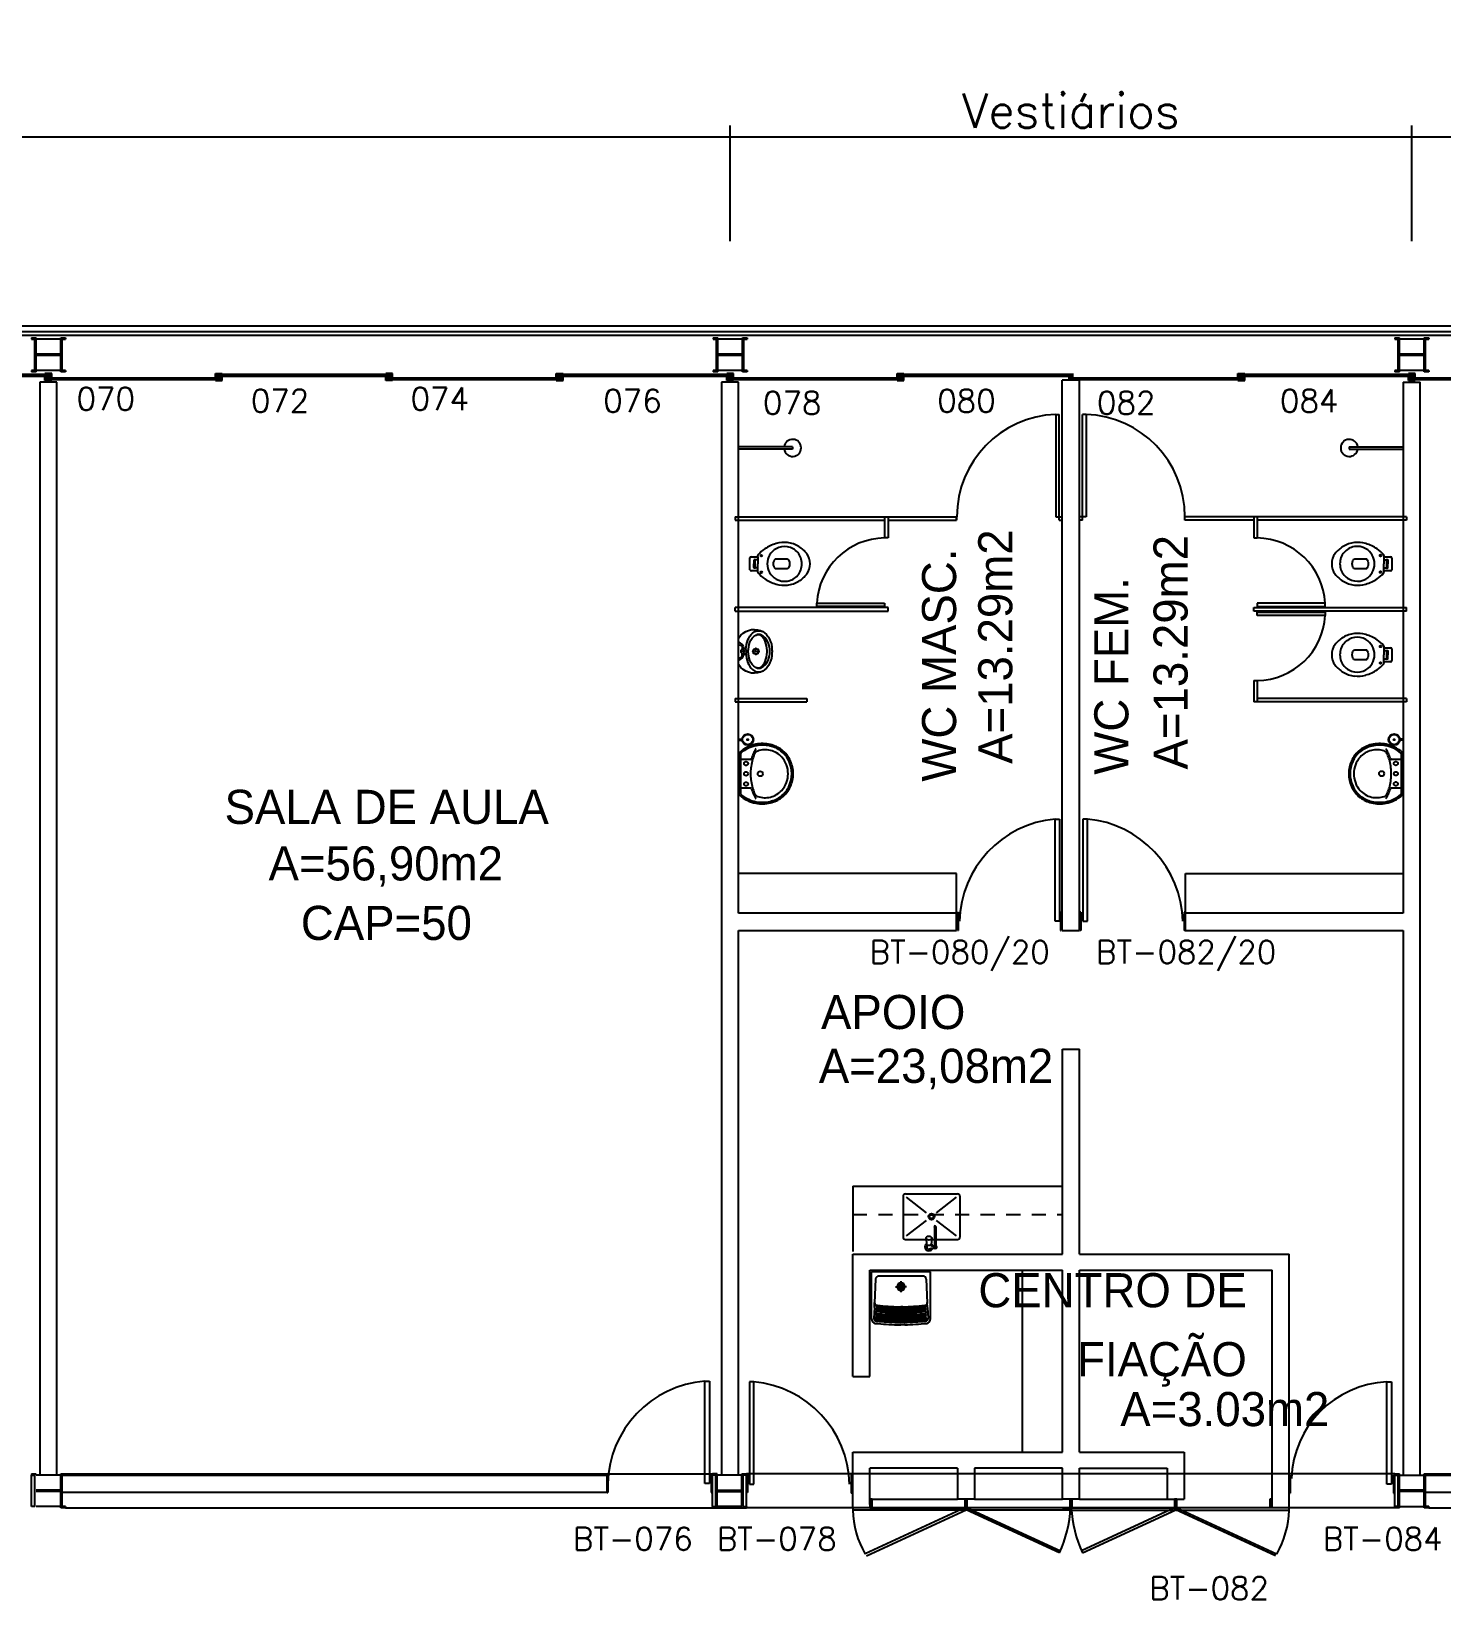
# Model space of a CAD drawing. Extents: x 940 to 1060, y 76 to 105.
# Drawn here: x 990.82 to 1003.23, y 91.59 to 105.38 of the extents above; entities that cross this region are included whole.
import ezdxf
from ezdxf.enums import TextEntityAlignment as Align

# ---------------------------------------------------------------- set-up
doc = ezdxf.new("R2010")
doc.units = 0
doc.header["$LTSCALE"] = 0.5
doc.header["$MEASUREMENT"] = 0
doc.header["$PDMODE"] = 34
doc.header["$PDSIZE"] = 0.1
for name, pattern in [('C5', [60, 50, -5, 0, -5]), ('DASHDOT', [1, 0.5, -0.25, 0, -0.25]), ('HIDDEN', [0.375, 0.25, -0.125])]:
    doc.linetypes.add(name, pattern=pattern)
doc.layers.get('0').update_dxf_attribs({"linetype": 'CONTINUOUS'})
doc.layers.get('DEFPOINTS').update_dxf_attribs({"linetype": 'CONTINUOUS'})
for name, color, linetype in [('1', 1, 'CONTINUOUS'), ('ALVENARIA', 2, 'CONTINUOUS'), ('BANCADA', 1, 'CONTINUOUS'), ('DIV', 2, 'CONTINUOUS'), ('ENDEREÇO', 2, 'CONTINUOUS'), ('ESQUADRIAS', 1, 'CONTINUOUS'), ('ESTRUTURAS', 2, 'CONTINUOUS'), ('NMOD', 2, 'CONTINUOUS'), ('PORTA', 2, 'CONTINUOUS'), ('PÇ', 1, 'CONTINUOUS'), ('TEXTO', 2, 'CONTINUOUS'), ('TEXTO-CENTRO-CUSTO', 2, 'CONTINUOUS'), ('ÁREA', 2, 'CONTINUOUS')]:
    doc.layers.add(name, color=color, linetype=linetype)
doc.styles.add('FONTE', font='FONTE.shx', dxfattribs={"height": 0.4})
doc.styles.add('ROMANS', font='simplex.shx', dxfattribs={"height": 0.3})
doc.styles.add('UNB-100', font='simplex.shx', dxfattribs={"height": 0.2})
doc.dimstyles.new('1', dxfattribs={"dimtxt": 0.3, "dimasz": 0.18, "dimexe": 0.5, "dimexo": 1, "dimgap": 0.08, "dimtad": 1, "dimdec": 4, "dimzin": 12, "dimdsep": 46, "dimtxsty": 'ROMANS', "dimblk1": 'NONE', "dimblk2": 'NONE', "dimsah": 1, "dimcen": 0, "dimclrd": 2, "dimclre": 2, "dimclrt": 2, "dimadec": 0, "dimazin": 0, "dimtfac": 1, "dimtdec": 4, "dimtofl": 0, "dimtmove": 2, "dimatfit": 3, "dimldrblk": 'NONE', "dimfxl": 0, "dimtolj": 1, "dimtzin": 4, "dimarcsym": 0})

# ---------------------------------------------------------------- blocks, each defined once
blk = doc.blocks.new('VSIMPLES')
for p, q in [((0, 0.001), (0, 0.053)), ((0, -0.05), (0, 0.001)), ((0.012, 0.064), (0.07, 0.064)), ((0.07, 0.071), (0.07, 0.076)), ((0.07, 0.064), (0.07, 0.071)), ((0.07, -0.061), (0.012, -0.061)), ((0.07, -0.068), (0.07, -0.061)), ((0.07, -0.073), (0.07, -0.068))]:
    blk.add_line(p, q)
for points in [[(0.152, 0.001, 0.268395), (0.23, -0.132, 0.179674), (0.33, -0.15, 0.170707), (0.421, -0.099, 0.179561), (0.457, 0.001, 0.179561), (0.421, 0.101, 0.170707), (0.33, 0.152, 0.179674), (0.23, 0.135, 0.268395)], [(0.343, 0.031, -0.183333), (0.343, -0.029, -0.302776), (0.32, -0.043), (0.224, -0.043, -0.370787), (0.224, 0.046), (0.32, 0.046, -0.302776)]]:
    blk.add_lwpolyline(points, format="xyb", close=True)
for points in [[(0.07, 0.045, -0.380199), (0.062, 0.037), (0.051, 0.037, -0.087349), (0.047, 0.038, 0.172037), (0.038, 0.038, 0.102747), (0.036, 0.037, 0.167994), (0.035, 0.033), (0.035, 0.001)], [(0.07, -0.042, 0.380199), (0.062, -0.035), (0.051, -0.035, 0.087349), (0.047, -0.036, -0.172037), (0.038, -0.036, -0.102747), (0.036, -0.034, -0.167994), (0.035, -0.03), (0.035, 0.001)]]:
    blk.add_lwpolyline(points, format="xyb")
for points in [[(0.046, -0.034), (0.046, 0.001), (0.046, 0.037)], [(0.07, 0.064), (0.07, 0.001)], [(0.07, -0.061), (0.07, 0.001)]]:
    blk.add_lwpolyline(points)
for centre in [(0.1, 0.074), (0.1, -0.072)]:
    blk.add_circle(centre, 0.0075)
for centre, radius, start, end in [((0.318, -0.144), 0.335, 105.2525, 124.1524), ((0.3, -0.053), 0.243, 82.9547, 106.7622), ((0.302, -0.058), 0.248, 58.927, 83.517), ((0.289, -0.074), 0.268, 38.1603, 58.3191), ((0.012, 0.052), 0.0118, 88.7011, 176.3198), ((0.08, 0.076), 0.0102, 134.7561, 181.6914), ((0.311, -0.131), 0.32, 124.4619, 138.0521), ((0.381, 0.002), 0.149, 359.8718, 36.9981), ((0.381, 0.001), 0.149, 323.0019, 0.1282), ((0.012, -0.049), 0.0118, 183.6802, 271.2989), ((0.08, -0.073), 0.0102, 178.3086, 225.2439), ((0.311, 0.134), 0.32, 221.9479, 235.5381), ((0.318, 0.147), 0.335, 235.8476, 254.7475), ((0.289, 0.077), 0.268, 301.6809, 321.8397), ((0.3, 0.056), 0.243, 253.2378, 277.0453), ((0.302, 0.061), 0.248, 276.483, 301.073)]:
    blk.add_arc(centre, radius, start, end)
blk = doc.blocks.new('LAV')
for p, q in [((-0.126, -0.02), (-0.126, -0.109)), ((0.125, -0.109), (0.125, -0.02))]:
    blk.add_line(p, q)
for points in [[(-0.001, -0.485, 0.108162), (0.111, -0.461, 0.130345), (0.209, -0.385, 0.098496), (0.256, -0.285, 0.106524), (0.259, -0.155, 0.056129), (0.236, -0.085, 0.077465), (0.184, -0.01, 0.260144), (0.174, -0.005), (-0.001, -0.005), (-0.176, -0.005, 0.260144), (-0.186, -0.01, 0.077465), (-0.237, -0.085, 0.056129), (-0.26, -0.155, 0.106524), (-0.257, -0.285, 0.098496), (-0.21, -0.385, 0.130345), (-0.112, -0.461, 0.108162)], [(-0.001, -0.44, 0.185962), (0.146, -0.385, 0.148743), (0.205, -0.285, 0.142138), (0.199, -0.173, 0.114165), (0.191, -0.158, 0.094603), (0.178, -0.148, 0.04407), (0.157, -0.139, 0.029789), (0.109, -0.124, 0.032251), (0.049, -0.113, 0.033186), (-0.001, -0.11, 0.033186), (-0.051, -0.113, 0.032251), (-0.111, -0.124, 0.029789), (-0.158, -0.139, 0.04407), (-0.179, -0.148, 0.094603), (-0.192, -0.158, 0.114165), (-0.201, -0.173, 0.142138), (-0.206, -0.285, 0.148743), (-0.147, -0.385, 0.185962)]]:
    blk.add_lwpolyline(points, format="xyb", close=True)
blk.add_lwpolyline([(-0.001, -0.472, 0.108329), (0.106, -0.449, 0.130418), (0.199, -0.377, 0.098355), (0.243, -0.282, 0.106392), (0.246, -0.158, 0.055971), (0.224, -0.091, 0.069473), (0.181, -0.025, 0.21084), (0.169, -0.02), (-0.001, -0.02), (-0.171, -0.02, 0.21084), (-0.182, -0.025, 0.069473), (-0.225, -0.091, 0.055971), (-0.247, -0.158, 0.106392), (-0.244, -0.282, 0.098355), (-0.2, -0.377, 0.130418), (-0.107, -0.449, 0.108329), (-0.001, -0.472)], format="xyb")
at = {"linetype": 'HIDDEN'}
for centre in [(-0.091, -0.07), (0.089, -0.07)]:
    blk.add_circle(centre, 0.0175, dxfattribs=at)
for centre, radius in [((-0.001, -0.07), 0.0175), ((-0.001, -0.195), 0.0225)]:
    blk.add_circle(centre, radius)
for centre, radius, start, end in [((0.163, -0.886), 0.825, 114.6387, 116.9534), ((0.155, -0.948), 0.879, 109.1503, 112.4827), ((-0.137, -0.108), 0.0107, 291.2918, 354.2334), ((0.136, -0.108), 0.0107, 185.7666, 248.7082), ((-0.157, -0.948), 0.879, 67.5173, 70.8497), ((-0.164, -0.886), 0.825, 63.0466, 65.3613), ((-0.2, -0.172), 0.0238, 115.5404, 144.0708), ((0.199, -0.172), 0.0238, 35.9292, 64.4596)]:
    blk.add_arc(centre, radius, start, end)
blk = doc.blocks.new('MIC-2P')
for points in [[(0.186, 0.064), (0.188, 0.064, -0.008051), (0.221, 0.063, -0.08407), (0.264, 0.055, -0.022672), (0.292, 0.042, -0.027927), (0.318, 0.028, -0.144523), (0.369, -0.037, -0.34805), (0.306, -0.227, -0.162816), (0.298, -0.23), (0.186, -0.23), (0.075, -0.23, -0.162816), (0.066, -0.227, -0.34805), (0.003, -0.037, -0.144523), (0.054, 0.028, -0.027927), (0.08, 0.042, -0.022672), (0.108, 0.055, -0.08407), (0.152, 0.063, -0.008051), (0.185, 0.064)], [(0.186, 0.017), (0.194, 0.017, -0.102017), (0.276, 0.001, -0.100634), (0.323, -0.03, -0.31043), (0.331, -0.071, -0.029837), (0.329, -0.077, -0.193887), (0.266, -0.13, -0.096635), (0.186, -0.145, -0.096635), (0.106, -0.13, -0.193887), (0.044, -0.077, -0.029837), (0.042, -0.071, -0.31043), (0.049, -0.03, -0.100634), (0.096, 0.001, -0.102017), (0.178, 0.017)]]:
    blk.add_lwpolyline(points, format="xyb", close=True)
for points in [[(0.332, -0.069), (0.333, -0.065, 0.189039), (0.331, -0.033, 0.189014), (0.266, 0.03, 0.116802), (0.186, 0.045, 0.116802), (0.107, 0.03, 0.189014), (0.041, -0.033, 0.189039), (0.039, -0.065), (0.041, -0.069)], [(0.17, -0.166, -0.100603), (0.086, -0.148, -0.114611), (0.025, -0.107, -0.309836), (0.011, -0.021, -0.309836)], [(0.202, -0.166, 0.100603), (0.286, -0.148, 0.114611), (0.347, -0.107, 0.309836), (0.361, -0.021, 0.309836)], [(0.106, -0.228), (0.129, -0.196, -0.1805), (0.141, -0.189), (0.154, -0.187, 0.35029), (0.16, -0.182, -0.252034), (0.167, -0.167)], [(0.133, -0.23, -0.473116), (0.13, -0.225), (0.135, -0.205, -0.362542), (0.143, -0.199), (0.158, -0.198, 0.564769), (0.163, -0.191)], [(0.267, -0.228), (0.243, -0.196, 0.1805), (0.232, -0.189), (0.218, -0.187, -0.35029), (0.212, -0.182, 0.252034), (0.206, -0.167)], [(0.239, -0.23, 0.473116), (0.242, -0.225), (0.238, -0.205, 0.362542), (0.229, -0.199), (0.215, -0.198, -0.564769), (0.209, -0.191)]]:
    blk.add_lwpolyline(points, format="xyb")
for centre, radius in [((0.163, -0.078), 0.0035), ((0.17, -0.061), 0.0035), ((0.169, -0.094), 0.0035), ((0.186, -0.102), 0.0035), ((0.187, -0.055), 0.0035), ((0.186, -0.078), 0.0035), ((0.202, -0.095), 0.0035), ((0.203, -0.062), 0.0035), ((0.21, -0.079), 0.0035), ((0.186, -0.184), 0.024), ((0.186, -0.184), 0.0075)]:
    blk.add_circle(centre, radius)
at = {"linetype": 'DASHDOT'}
blk.add_circle((0.186, -0.078), 0.024, dxfattribs=at)
blk = doc.blocks.new('INOXA1-P')
for p, q in [((0.12, 0.23), (0.12, 0.047)), ((0.22, 0.25), (0.14, 0.25)), ((0.15, 0.22), (0.287, 0.043)), ((0.5, 0.25), (0.22, 0.25)), ((0.353, 0.043), (0.49, 0.22)), ((0.52, 0.23), (0.52, -0.23)), ((0.043, 0.008), (0.043, -0.022)), ((0.062, 0.04), (0.071, 0.04)), ((0.131, 0.048), (0.076, 0.043)), ((0.131, -0.002), (0.076, 0.003)), ((0.22, -0.027), (0.054, -0.027)), ((0.22, -0.037), (0.054, -0.037)), ((0.063, -0.003), (0.063, -0.021)), ((0.12, -0.001), (0.12, -0.027)), ((0.12, -0.037), (0.12, -0.23)), ((0.15, -0.22), (0.287, -0.043)), ((0.231, -0.027), (0.22, -0.027)), ((0.231, -0.037), (0.22, -0.037)), ((0.353, -0.043), (0.49, -0.22)), ((0.22, -0.25), (0.14, -0.25)), ((0.5, -0.25), (0.22, -0.25))]:
    blk.add_line(p, q)
blk.add_lwpolyline([(0.076, 0.003), (0.072, 0.004), (0.069, 0.009), (0.067, 0.015), (0.066, 0.023), (0.067, 0.031), (0.069, 0.037), (0.072, 0.042), (0.076, 0.043)])
blk.add_lwpolyline([(0.131, 0.048), (0.137, 0.046), (0.143, 0.041), (0.147, 0.033), (0.148, 0.023), (0.147, 0.013), (0.143, 0.006), (0.137, 0), (0.131, -0.002), (0.125, 0), (0.119, 0.006), (0.115, 0.013), (0.114, 0.023), (0.115, 0.033), (0.119, 0.041), (0.125, 0.046)], close=True)
for radius in [0.0266, 0.0163]:
    blk.add_circle((0.32, 0), radius)
for centre, radius, start, end in [((0.14, 0.23), 0.02, 90, 180), ((0.5, 0.23), 0.02, 360, 90), ((0.054, 0.023), 0.0349, 36.1705, 252.2568), ((0.054, 0.023), 0.0189, 62.7367, 235.7375), ((0.073, -0.003), 0.01, 102.8285, 180), ((0.054, 0.023), 0.0349, 285.5373, 323.9987), ((0.054, -0.032), 0.0145, 20.161, 339.839), ((0.054, -0.032), 0.005, 90.0037, 269.9963), ((0.231, -0.032), 0.00738, 222.6559, 137.3441), ((0.231, -0.032), 0.005, 269.9935, 90.0065), ((0.14, -0.23), 0.02, 180, 270), ((0.5, -0.23), 0.02, 270, 360)]:
    blk.add_arc(centre, radius, start, end)
blk = doc.blocks.new('A$C24784AB4')
at = {"layer": 'PÇ'}
for p, q in [((0, 0.054), (0, 0.466)), ((0.52, 0.466), (0, 0.466)), ((0.453, 0.43), (0.067, 0.43)), ((0.52, 0.054), (0.52, 0.466)), ((0.037, 0.401), (0.028, 0.195)), ((0.483, 0.401), (0.492, 0.195)), ((0.026, 0.154), (0.022, 0.056)), ((0.026, 0.154), (0.028, 0.198)), ((0.054, 0.171), (0.048, 0.172)), ((0.242, 0.142), (0.26, 0.142)), ((0.244, 0.159), (0.26, 0.159)), ((0.276, 0.159), (0.26, 0.159)), ((0.278, 0.142), (0.26, 0.142)), ((0.466, 0.171), (0.472, 0.172)), ((0.494, 0.154), (0.492, 0.198)), ((0.494, 0.154), (0.498, 0.056)), ((0.229, 0.02), (0.26, 0.02)), ((0.23, 0.035), (0.26, 0.035)), ((0.232, 0.051), (0.26, 0.051)), ((0.233, 0.062), (0.26, 0.062)), ((0.235, 0.078), (0.26, 0.078)), ((0.236, 0.088), (0.26, 0.088)), ((0.238, 0.105), (0.26, 0.105)), ((0.239, 0.115), (0.26, 0.115)), ((0.241, 0.131), (0.26, 0.131)), ((0.279, 0.131), (0.26, 0.131)), ((0.281, 0.115), (0.26, 0.115)), ((0.282, 0.105), (0.26, 0.105)), ((0.284, 0.088), (0.26, 0.088)), ((0.285, 0.078), (0.26, 0.078)), ((0.287, 0.062), (0.26, 0.062)), ((0.288, 0.051), (0.26, 0.051)), ((0.29, 0.035), (0.26, 0.035)), ((0.291, 0.02), (0.26, 0.02)), ((0.227, 0), (0.26, 0)), ((0.293, 0), (0.26, 0))]:
    blk.add_line(p, q, dxfattribs=at)
at = {"layer": 'PÇ', "linetype": 'C5'}
for p, q in [((0.211, 0.336), (0.26, 0.336)), ((0.26, 0.385), (0.26, 0.287)), ((0.309, 0.336), (0.26, 0.336))]:
    blk.add_line(p, q, dxfattribs=at)
at = {"layer": 'PÇ'}
for centre, radius, start, end in [((0.067, 0.4), 0.03, 90, 177.5085), ((0.453, 0.4), 0.03, 2.4915, 90), ((0.26, 0.336), 0.0341, 90, 270), ((0.26, 0.336), 0.0341, 90, 270), ((0.26, 0.336), 0.0219, 90, 270), ((0.26, 0.336), 0.0219, 90, 270), ((0.26, 0.336), 0.0341, 270, 90), ((0.26, 0.336), 0.0341, 270, 90), ((0.26, 0.336), 0.0219, 270, 90), ((0.26, 0.336), 0.0219, 270, 90), ((0.05, 0.194), 0.0225, 177.5085, 264.9953), ((0.048, 0.136), 0.00857, 69.465, 281.236), ((0.051, 0.163), 0.00851, 97.8745, 279.6393), ((0.549, 6.264), 6.141, 265.3505, 267.1251), ((0.549, 6.264), 6.129, 265.3505, 267.1315), ((0.549, 6.264), 6.113, 265.3505, 267.1409), ((-0.029, 6.264), 6.113, 272.8591, 274.6495), ((-0.029, 6.264), 6.129, 272.8685, 274.6495), ((-0.029, 6.264), 6.141, 272.8749, 274.6495), ((0.469, 0.163), 0.00851, 260.3607, 82.1255), ((0.472, 0.136), 0.00857, 258.764, 110.535), ((0.47, 0.194), 0.0225, 275.0047, 2.4915), ((0.043, 0.055), 0.043, 179.4533, 257.4084), ((0.044, 0.055), 0.0225, 177.5085, 265.3505), ((0.549, 6.264), 6.272, 265.2858, 267.0528), ((0.044, 0.056), 0.00825, 82.2737, 268.4273), ((0.045, 0.083), 0.00847, 76.4468, 274.2542), ((0.046, 0.109), 0.00855, 69.8209, 280.8801), ((0.549, 6.264), 6.252, 265.3505, 267.0636), ((0.549, 6.264), 6.237, 265.3505, 267.0717), ((0.549, 6.264), 6.221, 265.3505, 267.0807), ((0.549, 6.264), 6.21, 265.3505, 267.0864), ((0.549, 6.264), 6.194, 265.3505, 267.0956), ((0.549, 6.264), 6.184, 265.3505, 267.1012), ((0.549, 6.264), 6.167, 265.3505, 267.1103), ((0.549, 6.264), 6.157, 265.3505, 267.1159), ((-0.029, 6.264), 6.157, 272.8841, 274.6495), ((-0.029, 6.264), 6.167, 272.8897, 274.6495), ((-0.029, 6.264), 6.184, 272.8988, 274.6495), ((-0.029, 6.264), 6.194, 272.9044, 274.6495), ((-0.029, 6.264), 6.21, 272.9136, 274.6495), ((-0.029, 6.264), 6.221, 272.9193, 274.6495), ((-0.029, 6.264), 6.237, 272.9283, 274.6495), ((-0.029, 6.264), 6.252, 272.9364, 274.6495), ((-0.029, 6.264), 6.272, 272.9472, 274.7142), ((0.474, 0.109), 0.00855, 259.1199, 110.1791), ((0.475, 0.083), 0.00847, 265.7458, 103.5532), ((0.476, 0.056), 0.00825, 271.5727, 97.7263), ((0.476, 0.055), 0.0225, 274.6495, 2.4915), ((0.477, 0.055), 0.043, 282.5916, 0.5467)]:
    blk.add_arc(centre, radius, start, end, dxfattribs=at)
blk = doc.blocks.new('*D23')
at = {"layer": 'DEFPOINTS', "color": 0}
for p in [(996.97, 104.457), (978.97, 102.545), (996.97, 102.54)]:
    blk.add_point(p, dxfattribs=at)
at = {"layer": 'TEXTO-CENTRO-CUSTO', "color": 2, "lineweight": -2}
for p, q in [((978.97, 103.545), (978.97, 104.557)), ((996.97, 103.54), (996.97, 104.557)), ((978.97, 104.457), (996.97, 104.457))]:
    blk.add_line(p, q, dxfattribs=at)
at = {"layer": 'TEXTO-CENTRO-CUSTO', "color": 2, "insert": (987.97, 104.687), "char_height": 0.3, "attachment_point": 5, "style": 'ROMANS'}
blk.add_mtext('\\A1;Salas de Aula', dxfattribs=at)
blk = doc.blocks.new('_NONE')
at = {"color": 0, "linetype": 'ByBlock'}
blk.add_circle((0, 0), 0.25, dxfattribs=at)
blk = doc.blocks.new('*D24')
at = {"layer": 'DEFPOINTS', "color": 0}
for p in [(1002.97, 104.457), (996.97, 102.545), (1002.97, 102.54)]:
    blk.add_point(p, dxfattribs=at)
at = {"layer": 'TEXTO-CENTRO-CUSTO', "color": 2, "lineweight": -2}
for p, q in [((996.97, 103.545), (996.97, 104.557)), ((1002.97, 103.54), (1002.97, 104.557)), ((996.97, 104.457), (1002.97, 104.457))]:
    blk.add_line(p, q, dxfattribs=at)
at = {"layer": 'TEXTO-CENTRO-CUSTO', "color": 2, "insert": (999.97, 104.687), "char_height": 0.3, "attachment_point": 5, "style": 'ROMANS'}
blk.add_mtext('\\A1;Vestiários', dxfattribs=at)
blk = doc.blocks.new('*D25')
at = {"layer": 'DEFPOINTS', "color": 0}
for p in [(1050.97, 104.457), (1002.97, 102.545), (1050.97, 102.54)]:
    blk.add_point(p, dxfattribs=at)
at = {"layer": 'TEXTO-CENTRO-CUSTO', "color": 2, "lineweight": -2}
for p, q in [((1002.97, 103.545), (1002.97, 104.557)), ((1050.97, 103.54), (1050.97, 104.557)), ((1002.97, 104.457), (1050.97, 104.457))]:
    blk.add_line(p, q, dxfattribs=at)
at = {"layer": 'TEXTO-CENTRO-CUSTO', "color": 2, "insert": (1026.97, 104.687), "char_height": 0.3, "attachment_point": 5, "style": 'ROMANS'}
blk.add_mtext('\\A1;Salas de Aula', dxfattribs=at)

msp = doc.modelspace()

# ---------------------------------------------------------------- linework, layer by layer
at = {"layer": '1', "color": 1}
for p, q in [((939.82083, 102.79302), (1060.12025, 102.79302)), ((977.47134, 102.74302), (1060.12083, 102.74302)), ((977.47134, 102.71302), (1060.12083, 102.71302)), ((991.12025, 92.69342), (996.81465, 92.69342)), ((1002.82025, 92.69342), (997.11465, 92.69342)), ((1003.12025, 92.69342), (1008.82025, 92.69342)), ((998.22014, 92.46842), (998.20014, 92.46842)), ((998.22014, 92.39349), (998.22014, 92.46842)), ((998.22014, 92.46842), (998.97269, 92.46842)), ((999.03769, 92.46839), (999.03769, 92.39339)), ((999.05769, 92.39345), (999.05769, 92.46839)), ((999.12269, 92.46838), (999.89525, 92.46838)), ((999.96025, 92.46835), (999.96025, 92.39335)), ((999.98025, 92.39342), (999.98025, 92.46835)), ((1000.04525, 92.46835), (1000.8178, 92.46835)), ((1000.8828, 92.46845), (1000.8828, 92.39345)), ((1000.9028, 92.39352), (1000.9028, 92.46845)), ((991.12025, 92.39342), (996.81465, 92.39342)), ((1002.82025, 92.39342), (997.11465, 92.39342)), ((998.05014, 92.39342), (998.05014, 92.37342)), ((999.04469, 92.37342), (998.05014, 92.37342)), ((999.03769, 92.39338), (998.1599, 91.98829)), ((998.17036, 91.97124), (999.04769, 92.37606)), ((998.22014, 92.39342), (998.20014, 92.39342)), ((998.20014, 92.39342), (999.05033, 92.39342)), ((999.05769, 92.39339), (999.03769, 92.39339)), ((999.03769, 92.39338), (999.04769, 92.37606)), ((999.04469, 92.39342), (999.04469, 92.37342)), ((999.05769, 92.39338), (999.04769, 92.37606)), ((999.86878, 91.9972), (999.04769, 92.37606)), ((999.05069, 92.39342), (999.05069, 92.37342)), ((999.96725, 92.37342), (999.05069, 92.37342)), ((1000.04525, 92.39342), (999.05633, 92.39342)), ((999.05769, 92.39338), (999.87729, 92.01515)), ((999.89525, 92.39342), (1000.88416, 92.39342)), ((999.98025, 92.39335), (999.96025, 92.39335)), ((999.96725, 92.39339), (999.96725, 92.37339)), ((999.97325, 92.39339), (999.97325, 92.37339)), ((999.97325, 92.37342), (1000.8898, 92.37342)), ((1000.8828, 92.39338), (1000.0632, 92.01515)), ((1000.07171, 91.9972), (1000.8928, 92.37606)), ((1000.9028, 92.39345), (1000.8828, 92.39345)), ((1000.8828, 92.39338), (1000.8928, 92.37606)), ((1000.8898, 92.39342), (1000.8898, 92.37342)), ((1001.89035, 92.39342), (1000.89016, 92.39342)), ((1000.9028, 92.39338), (1000.8928, 92.37606)), ((1001.77013, 91.97124), (1000.8928, 92.37606)), ((1000.8958, 92.39342), (1000.8958, 92.37342)), ((1000.8958, 92.37342), (1001.89035, 92.37342)), ((1000.9028, 92.39338), (1001.78059, 91.98829)), ((1003.12025, 92.39342), (1008.82025, 92.39342))]:
    msp.add_line(p, q, dxfattribs=at)
for centre, radius, start, end in [((998.86214, 92.39342), 0.81225, 181.410941, 210.057733), ((998.90443, 92.44721), 1.06418, 334.983829, 357.098971), ((1001.03606, 92.44721), 1.06418, 182.901029, 205.016171), ((1001.07835, 92.39342), 0.81225, 329.942267, 358.589059)]:
    msp.add_arc(centre, radius, start, end, dxfattribs=at)
at = {"layer": 'ALVENARIA'}
for p, q in [((990.89525, 102.29761), (990.89525, 92.68143)), ((991.04525, 102.29761), (990.89525, 102.29761)), ((991.04525, 92.68143), (991.04525, 102.29761)), ((996.89525, 102.29854), (996.89525, 92.68142)), ((997.04525, 102.29854), (996.89525, 102.29854)), ((997.04525, 97.62442), (997.04525, 102.29854)), ((997.04525, 97.62442), (997.04525, 102.29854)), ((1000.04525, 102.31437), (999.89299, 102.31437)), ((1000.04525, 97.47442), (1000.04525, 102.31437)), ((1002.89525, 102.29854), (1002.89525, 97.62442)), ((1002.89525, 102.29854), (1003.04525, 102.29854)), ((1003.04525, 92.68142), (1003.04525, 102.29854)), ((998.96297, 97.62442), (997.04525, 97.62442)), ((998.96297, 97.47442), (998.96297, 97.62442)), ((1000.97652, 97.62442), (1000.97652, 97.47442)), ((1002.89525, 97.62442), (1000.97652, 97.62442)), ((997.04525, 97.47442), (998.96297, 97.47442)), ((997.04525, 92.68142), (997.04525, 97.47442)), ((999.89299, 97.47442), (1000.04525, 97.47442)), ((1000.97652, 97.47442), (1002.89525, 97.47442)), ((1002.89525, 97.47442), (1002.89525, 92.68142)), ((999.89525, 94.62442), (999.89525, 96.42948)), ((999.89525, 96.42948), (1000.04525, 96.42948)), ((1000.04525, 94.62442), (1000.04525, 96.42948)), ((998.05014, 94.62442), (999.89525, 94.62442)), ((998.05014, 93.54942), (998.05014, 94.62442)), ((1000.04525, 94.62442), (1001.89035, 94.62442)), ((1001.89035, 92.37342), (1001.89035, 94.62442)), ((998.20014, 94.4851), (999.89525, 94.4851)), ((998.20014, 93.54942), (998.20014, 94.4851)), ((999.89525, 92.88274), (999.89525, 94.4851)), ((1000.04525, 94.4851), (1001.74035, 94.4851)), ((1000.04525, 92.88274), (1000.04525, 94.4851)), ((1001.74035, 92.4241), (1001.74035, 94.4851)), ((998.05014, 93.54942), (998.20014, 93.54942)), ((998.05014, 92.39342), (998.05014, 92.88274)), ((998.05014, 92.88274), (999.89525, 92.88274)), ((1000.04525, 92.88274), (1000.9678, 92.88274)), ((1000.9678, 92.88274), (1000.9678, 92.46839)), ((998.20014, 92.4241), (998.20014, 92.74342)), ((998.97269, 92.74342), (998.20014, 92.74342)), ((998.97269, 92.74342), (998.97269, 92.46839)), ((999.12269, 92.74342), (999.12269, 92.46838)), ((999.89525, 92.74342), (999.12269, 92.74342)), ((999.89525, 92.46835), (999.89525, 92.74342)), ((1000.04525, 92.46835), (1000.04525, 92.74342)), ((1000.04525, 92.74342), (1000.8178, 92.74342)), ((1000.8178, 92.74342), (1000.8178, 92.46838)), ((991.09025, 92.68143), (995.88429, 92.68143)), ((995.88429, 92.68143), (995.88429, 92.53143)), ((1003.09025, 92.68143), (1007.88988, 92.68143)), ((991.09025, 92.53143), (995.88429, 92.53143)), ((998.20014, 92.46842), (998.20014, 92.39342)), ((999.12269, 92.46838), (998.97269, 92.46839)), ((999.05769, 92.46839), (999.03769, 92.46839)), ((1000.04525, 92.46835), (999.89525, 92.46835)), ((999.98025, 92.46835), (999.96025, 92.46835)), ((1000.8178, 92.46838), (1000.9678, 92.46839)), ((1000.9028, 92.46845), (1000.8828, 92.46845)), ((1003.09025, 92.53143), (1007.88988, 92.53143))]:
    msp.add_line(p, q, dxfattribs=at)
at = {"layer": 'BANCADA', "color": 1}
for p, q in [((998.96297, 97.97442), (997.04525, 97.97442)), ((998.96297, 97.62442), (998.96297, 97.97442)), ((1000.97752, 97.62442), (1000.97752, 97.97442)), ((1000.97752, 97.97442), (1002.89525, 97.97442)), ((998.05014, 95.22442), (999.89525, 95.22442)), ((998.05014, 95.22442), (998.05014, 94.64942)), ((999.54525, 92.88274), (999.54525, 94.4851))]:
    msp.add_line(p, q, dxfattribs=at)
at = {"layer": 'BANCADA', "color": 1, "linetype": 'HIDDEN'}
msp.add_line((998.05014, 94.97442), (999.89525, 94.97442), dxfattribs=at)
at = {"layer": 'DIV'}
for p, q in [((999.89299, 97.47442), (999.89299, 102.31437)), ((999.83735, 102.01437), (999.86735, 102.01437)), ((999.83735, 102.01437), (999.83735, 101.11437)), ((999.86735, 101.11437), (999.86735, 102.01437)), ((1000.10314, 102.01437), (1000.07314, 102.01437)), ((1000.07314, 101.11437), (1000.07314, 102.01437)), ((1000.10314, 102.01437), (1000.10314, 101.11437)), ((997.01525, 101.11437), (998.33025, 101.11437)), ((997.01525, 101.11437), (997.01525, 101.08437)), ((997.01525, 101.08437), (998.33025, 101.08437)), ((998.33025, 101.11437), (998.33025, 100.92694)), ((998.33025, 101.11437), (998.36025, 101.11437)), ((998.36025, 101.11437), (998.96185, 101.11437)), ((998.36025, 101.11437), (998.36025, 100.92694)), ((998.36025, 101.08437), (998.96185, 101.08437)), ((998.96185, 101.08437), (998.96185, 101.11437)), ((998.96185, 101.08437), (998.96185, 101.11437)), ((998.96685, 101.08437), (998.96685, 101.11437)), ((999.83735, 101.11437), (999.86735, 101.11437)), ((999.86735, 101.08437), (999.86735, 101.11437)), ((999.86735, 101.11437), (999.8937, 101.11437)), ((999.86735, 101.08437), (999.89366, 101.08437)), ((1000.07314, 101.11437), (1000.04525, 101.11437)), ((1000.07314, 101.08437), (1000.04525, 101.08437)), ((1000.10314, 101.11437), (1000.07314, 101.11437)), ((1000.07314, 101.08437), (1000.07314, 101.11437)), ((1001.58025, 101.11437), (1000.97364, 101.11437)), ((1000.97364, 101.08437), (1000.97364, 101.11437)), ((1001.58025, 101.08437), (1000.97364, 101.08437)), ((1001.61025, 101.11437), (1001.58025, 101.11437)), ((1001.58025, 101.11437), (1001.58025, 100.92694)), ((1001.61025, 101.11437), (1001.61025, 100.92694)), ((1002.92525, 101.11437), (1001.61025, 101.11437)), ((1002.92525, 101.08437), (1001.61025, 101.08437)), ((1002.92525, 101.11437), (1002.92525, 101.08437)), ((998.36025, 100.92694), (998.33025, 100.92694)), ((1001.58025, 100.92694), (1001.61025, 100.92694)), ((997.7324, 100.35334), (998.33025, 100.35334)), ((997.7324, 100.32334), (997.7324, 100.35334)), ((998.33025, 100.32334), (997.7324, 100.32334)), ((998.33025, 100.35334), (998.33025, 100.32334)), ((1002.20809, 100.35334), (1001.61025, 100.35334)), ((1001.61025, 100.35334), (1001.61025, 100.32334)), ((1001.61025, 100.32334), (1002.20809, 100.32334)), ((1002.20809, 100.32334), (1002.20809, 100.35334)), ((998.36025, 100.31437), (997.01525, 100.31437)), ((997.01525, 100.28437), (997.01525, 100.31437)), ((997.01525, 100.28437), (998.36025, 100.28437)), ((998.36025, 100.28437), (998.36025, 100.31437)), ((1001.58025, 100.28437), (1001.58025, 100.31437)), ((1001.58025, 100.31437), (1002.92525, 100.31437)), ((1002.92525, 100.28437), (1001.58025, 100.28437)), ((1001.61025, 100.2754), (1002.20809, 100.2754)), ((1001.61025, 100.2454), (1001.61025, 100.2754)), ((1002.20809, 100.2454), (1001.61025, 100.2454)), ((1002.20809, 100.2754), (1002.20809, 100.2454)), ((1002.92525, 100.28437), (1002.92525, 100.31437)), ((1001.58025, 99.6718), (1001.58025, 99.48437)), ((1001.58025, 99.6718), (1001.61025, 99.6718)), ((1001.61025, 99.6718), (1001.61025, 99.48437)), ((997.01525, 99.51437), (997.64525, 99.51437)), ((997.01525, 99.51437), (997.01525, 99.48437)), ((997.64525, 99.51437), (997.64525, 99.48437)), ((1002.92525, 99.51437), (1001.61025, 99.51437)), ((1002.92525, 99.51437), (1002.92525, 99.48437)), ((997.01525, 99.48437), (997.64525, 99.48437)), ((1002.92525, 99.48437), (1001.58025, 99.48437))]:
    msp.add_line(p, q, dxfattribs=at)
at = {"layer": 'DIV', "color": 1}
for centre, radius, start, end in [((999.86735, 101.11437), 0.9005, 91.909152, 180), ((1000.07314, 101.11437), 0.9005, 0, 88.090848), ((998.33923, 100.31922), 0.60779, 90.84686, 176.781551), ((1001.60126, 100.31922), 0.60779, 3.218449, 89.15314), ((1001.60126, 100.27952), 0.60779, 270.84686, 356.781551)]:
    msp.add_arc(centre, radius, start, end, dxfattribs=at)
at = {"layer": 'ESQUADRIAS'}
for p, q in [((989.44725, 102.36701), (990.99325, 102.36701)), ((989.44725, 102.35101), (990.99325, 102.35101)), ((991.00025, 102.37401), (990.94025, 102.37401)), ((990.94025, 102.34401), (991.00025, 102.34401)), ((990.94025, 102.31401), (990.94025, 102.34401)), ((991.00025, 102.31401), (990.94025, 102.31401)), ((990.94725, 102.33701), (992.49325, 102.33701)), ((990.94725, 102.33701), (990.94725, 102.32101)), ((990.94725, 102.32101), (992.49325, 102.32101)), ((990.99325, 102.35101), (990.99325, 102.36701)), ((990.99325, 102.35101), (990.99325, 102.36701)), ((991.00025, 102.34401), (991.00025, 102.37401)), ((992.44025, 102.37401), (992.50025, 102.37401)), ((992.44025, 102.34401), (992.44025, 102.37401)), ((992.50025, 102.34401), (992.44025, 102.34401)), ((992.44025, 102.31401), (992.50025, 102.31401)), ((992.44725, 102.35101), (992.44725, 102.36701)), ((992.44725, 102.36701), (993.99325, 102.36701)), ((992.44725, 102.35101), (993.99325, 102.35101)), ((992.49325, 102.33701), (992.49325, 102.32101)), ((992.50025, 102.31401), (992.50025, 102.34401)), ((994.00025, 102.37401), (993.94025, 102.37401)), ((993.94025, 102.34401), (994.00025, 102.34401)), ((993.94025, 102.31401), (993.94025, 102.34401)), ((994.00025, 102.31401), (993.94025, 102.31401)), ((993.94725, 102.33701), (995.49325, 102.33701)), ((993.94725, 102.33701), (993.94725, 102.32101)), ((993.94725, 102.32101), (995.49325, 102.32101)), ((993.99325, 102.35101), (993.99325, 102.36701)), ((994.00025, 102.34401), (994.00025, 102.37401)), ((995.44025, 102.37401), (995.50025, 102.37401)), ((995.44025, 102.34401), (995.44025, 102.37401)), ((995.50025, 102.34401), (995.44025, 102.34401)), ((995.44025, 102.31401), (995.50025, 102.31401)), ((995.44725, 102.36701), (996.99325, 102.36701)), ((995.44725, 102.35101), (995.44725, 102.36701)), ((995.44725, 102.35101), (996.99325, 102.35101)), ((995.49325, 102.33701), (995.49325, 102.32101)), ((995.50025, 102.31401), (995.50025, 102.34401)), ((997.00025, 102.37401), (996.94025, 102.37401)), ((996.94025, 102.34401), (997.00025, 102.34401)), ((996.94025, 102.31401), (996.94025, 102.34401)), ((997.00025, 102.31401), (996.94025, 102.31401)), ((996.94725, 102.33701), (998.49325, 102.33701)), ((996.94725, 102.33701), (998.49325, 102.33701)), ((996.94725, 102.33701), (996.94725, 102.32101)), ((996.94725, 102.32101), (998.49325, 102.32101)), ((996.94725, 102.32101), (998.49325, 102.32101)), ((996.99325, 102.35101), (996.99325, 102.36701)), ((996.99325, 102.35101), (996.99325, 102.36701)), ((997.00025, 102.34401), (997.00025, 102.37401)), ((998.44025, 102.37401), (998.50025, 102.37401)), ((998.44025, 102.34401), (998.44025, 102.37401)), ((998.44025, 102.37401), (998.50025, 102.37401)), ((998.44025, 102.34401), (998.44025, 102.37401)), ((998.50025, 102.34401), (998.44025, 102.34401)), ((998.50025, 102.34401), (998.44025, 102.34401)), ((998.44025, 102.31401), (998.50025, 102.31401)), ((998.44025, 102.31401), (998.50025, 102.31401)), ((998.44725, 102.36701), (999.99325, 102.36701)), ((998.44725, 102.35101), (998.44725, 102.36701)), ((998.44725, 102.36701), (999.99325, 102.36701)), ((998.44725, 102.35101), (998.44725, 102.36701)), ((998.44725, 102.35101), (999.99325, 102.35101)), ((998.44725, 102.35101), (999.99325, 102.35101)), ((998.49325, 102.33701), (998.49325, 102.32101)), ((998.49325, 102.33701), (998.49325, 102.32101)), ((998.50025, 102.31401), (998.50025, 102.34401)), ((998.50025, 102.31401), (998.50025, 102.34401)), ((999.94725, 102.33701), (1001.49325, 102.33701)), ((999.94725, 102.33701), (1001.49325, 102.33701)), ((999.94725, 102.32101), (1001.49325, 102.32101)), ((999.94725, 102.32101), (1001.49325, 102.32101)), ((1001.44025, 102.37401), (1001.50025, 102.37401)), ((1001.44025, 102.34401), (1001.44025, 102.37401)), ((1001.44025, 102.37401), (1001.50025, 102.37401)), ((1001.44025, 102.34401), (1001.44025, 102.37401)), ((1001.50025, 102.34401), (1001.44025, 102.34401)), ((1001.50025, 102.34401), (1001.44025, 102.34401)), ((1001.44025, 102.31401), (1001.50025, 102.31401)), ((1001.44025, 102.31401), (1001.50025, 102.31401)), ((1001.44725, 102.35101), (1001.44725, 102.36701)), ((1001.44725, 102.35101), (1001.44725, 102.36701)), ((1001.44725, 102.36701), (1002.99325, 102.36701)), ((1001.44725, 102.36701), (1002.99325, 102.36701)), ((1001.44725, 102.35101), (1002.99325, 102.35101)), ((1001.44725, 102.35101), (1002.99325, 102.35101)), ((1001.49325, 102.33701), (1001.49325, 102.32101)), ((1001.49325, 102.33701), (1001.49325, 102.32101)), ((1001.50025, 102.31401), (1001.50025, 102.34401)), ((1001.50025, 102.31401), (1001.50025, 102.34401)), ((1003.00025, 102.37401), (1002.94025, 102.37401)), ((1003.00025, 102.37401), (1002.94025, 102.37401)), ((1002.94025, 102.34401), (1003.00025, 102.34401)), ((1002.94025, 102.31401), (1002.94025, 102.34401)), ((1002.94025, 102.34401), (1003.00025, 102.34401)), ((1002.94025, 102.31401), (1002.94025, 102.34401)), ((1003.00025, 102.31401), (1002.94025, 102.31401)), ((1003.00025, 102.31401), (1002.94025, 102.31401)), ((1002.94725, 102.33701), (1004.49325, 102.33701)), ((1002.94725, 102.33701), (1002.94725, 102.32101)), ((1002.94725, 102.33701), (1002.94725, 102.32101)), ((1002.94725, 102.32101), (1004.49325, 102.32101)), ((1002.99325, 102.35101), (1002.99325, 102.36701)), ((1002.99325, 102.35101), (1002.99325, 102.36701)), ((1002.99325, 102.35101), (1002.99325, 102.36701)), ((1002.99325, 102.35101), (1002.99325, 102.36701)), ((1003.00025, 102.34401), (1003.00025, 102.37401)), ((1003.00025, 102.34401), (1003.00025, 102.37401))]:
    msp.add_line(p, q, dxfattribs=at)
at = {"layer": 'ESQUADRIAS', "color": 1}
for p, q in [((999.98525, 102.35518), (999.95525, 102.35518)), ((999.95525, 102.35218), (999.95525, 102.35518)), ((999.98225, 102.35218), (999.95525, 102.35218)), ((999.98225, 102.34218), (999.95525, 102.34218)), ((999.95525, 102.33918), (999.95525, 102.34218)), ((999.98525, 102.33918), (999.95525, 102.33918)), ((999.98525, 102.33418), (999.95525, 102.33418)), ((999.95525, 102.33418), (999.95525, 102.31818)), ((999.98525, 102.31818), (999.95525, 102.31818)), ((999.98525, 102.33118), (999.95825, 102.33118)), ((999.95825, 102.33118), (999.95825, 102.32118)), ((999.98525, 102.32118), (999.95825, 102.32118)), ((999.96025, 102.32918), (999.96025, 102.32318)), ((999.98025, 102.34418), (999.98025, 102.35018)), ((999.98225, 102.34218), (999.98225, 102.35218)), ((999.98525, 102.33918), (999.98525, 102.35518)), ((999.98525, 102.33418), (999.98525, 102.33118)), ((999.98525, 102.32118), (999.98525, 102.31818))]:
    msp.add_line(p, q, dxfattribs=at)
at = {"layer": 'ESTRUTURAS'}
for p, q in [((990.82025, 102.68868), (990.86225, 102.68868)), ((990.82025, 102.68868), (990.82025, 102.67668)), ((990.82025, 102.67668), (990.85025, 102.67668)), ((990.85025, 102.40068), (990.85025, 102.67668)), ((990.86225, 102.38868), (990.86225, 102.68868)), ((991.07825, 102.67668), (990.86225, 102.67668)), ((991.07825, 102.68868), (991.12025, 102.68868)), ((991.07825, 102.38868), (991.07825, 102.68868)), ((991.09025, 102.40068), (991.09025, 102.67668)), ((991.09025, 102.67668), (991.12025, 102.67668)), ((991.12025, 102.68868), (991.12025, 102.67668)), ((996.82025, 102.68868), (996.82025, 102.67668)), ((996.82025, 102.68868), (996.86225, 102.68868)), ((996.82025, 102.67668), (996.85025, 102.67668)), ((996.85025, 102.40068), (996.85025, 102.67668)), ((996.86225, 102.38868), (996.86225, 102.68868)), ((997.07825, 102.67668), (996.86225, 102.67668)), ((997.07825, 102.38868), (997.07825, 102.68868)), ((997.07825, 102.68868), (997.12025, 102.68868)), ((997.09025, 102.40068), (997.09025, 102.67668)), ((997.09025, 102.67668), (997.12025, 102.67668)), ((997.12025, 102.68868), (997.12025, 102.67668)), ((1002.82025, 102.68868), (1002.82025, 102.67668)), ((1002.82025, 102.68868), (1002.86225, 102.68868)), ((1002.82025, 102.67668), (1002.85025, 102.67668)), ((1002.85025, 102.40068), (1002.85025, 102.67668)), ((1002.86225, 102.38868), (1002.86225, 102.68868)), ((1003.07825, 102.67668), (1002.86225, 102.67668)), ((1003.07825, 102.38868), (1003.07825, 102.68868)), ((1003.07825, 102.68868), (1003.12025, 102.68868)), ((1003.09025, 102.40068), (1003.09025, 102.67668)), ((1003.09025, 102.67668), (1003.12025, 102.67668)), ((1003.12025, 102.68868), (1003.12025, 102.67668)), ((991.07825, 102.54468), (990.86225, 102.54468)), ((991.07825, 102.53268), (990.86225, 102.53268)), ((997.07825, 102.54468), (996.86225, 102.54468)), ((997.07825, 102.53268), (996.86225, 102.53268)), ((1003.07825, 102.54468), (1002.86225, 102.54468)), ((1003.07825, 102.53268), (1002.86225, 102.53268)), ((990.82025, 102.40068), (990.82025, 102.38868)), ((990.85025, 102.40068), (990.82025, 102.40068)), ((991.07825, 102.40068), (990.86225, 102.40068)), ((991.12025, 102.40068), (991.09025, 102.40068)), ((991.12025, 102.40068), (991.12025, 102.38868)), ((996.82025, 102.40068), (996.82025, 102.38868)), ((996.85025, 102.40068), (996.82025, 102.40068)), ((997.07825, 102.40068), (996.86225, 102.40068)), ((997.12025, 102.40068), (997.09025, 102.40068)), ((997.12025, 102.40068), (997.12025, 102.38868)), ((1002.82025, 102.40068), (1002.82025, 102.38868)), ((1002.85025, 102.40068), (1002.82025, 102.40068)), ((1003.07825, 102.40068), (1002.86225, 102.40068)), ((1003.12025, 102.40068), (1003.09025, 102.40068)), ((1003.12025, 102.40068), (1003.12025, 102.38868)), ((990.86225, 102.38868), (990.82025, 102.38868)), ((991.12025, 102.38868), (991.07825, 102.38868)), ((996.86225, 102.38868), (996.82025, 102.38868)), ((997.12025, 102.38868), (997.07825, 102.38868)), ((1002.86225, 102.38868), (1002.82025, 102.38868)), ((1003.12025, 102.38868), (1003.07825, 102.38868)), ((990.82025, 92.69343), (990.82025, 92.68143)), ((990.82025, 92.69343), (990.86225, 92.69343)), ((990.82025, 92.40543), (990.82025, 92.68143)), ((990.82025, 92.68143), (990.85025, 92.68143)), ((990.85025, 92.40543), (990.85025, 92.68143)), ((991.07825, 92.68143), (990.86225, 92.68143)), ((991.07825, 92.39343), (991.07825, 92.69343)), ((991.07825, 92.69343), (991.12025, 92.69343)), ((991.09025, 92.40543), (991.09025, 92.68143)), ((991.09025, 92.68143), (991.12025, 92.68143)), ((991.12025, 92.69343), (991.12025, 92.68143)), ((996.81465, 92.40542), (996.81465, 92.69342)), ((996.81465, 92.69342), (996.81465, 92.68142)), ((996.85665, 92.69342), (996.81465, 92.69342)), ((996.84465, 92.68142), (996.81465, 92.68142)), ((996.84465, 92.40542), (996.84465, 92.68142)), ((996.85665, 92.39342), (996.85665, 92.69342)), ((997.07265, 92.68142), (996.85665, 92.68142)), ((997.07265, 92.39342), (997.07265, 92.69342)), ((997.07265, 92.69342), (997.11465, 92.69342)), ((997.08465, 92.40542), (997.08465, 92.68142)), ((997.11465, 92.68142), (997.08465, 92.68142)), ((997.11465, 92.69342), (997.11465, 92.68142)), ((997.11465, 92.39342), (997.11465, 92.68142)), ((1002.82025, 92.69342), (1002.86225, 92.69342)), ((1002.82025, 92.69342), (1002.82025, 92.68142)), ((1002.82025, 92.40542), (1002.82025, 92.68142)), ((1002.82025, 92.68142), (1002.85025, 92.68142)), ((1002.85025, 92.40542), (1002.85025, 92.68142)), ((1002.86225, 92.39342), (1002.86225, 92.69342)), ((1002.86225, 92.68142), (1003.07825, 92.68142)), ((1003.07825, 92.39342), (1003.07825, 92.69342)), ((1003.07825, 92.69342), (1003.12025, 92.69342)), ((1003.09025, 92.40542), (1003.09025, 92.68142)), ((1003.09025, 92.68142), (1003.12025, 92.68142)), ((1003.12025, 92.69342), (1003.12025, 92.68142)), ((991.07825, 92.54943), (990.86225, 92.54943)), ((991.07825, 92.53743), (990.86225, 92.53743)), ((996.85665, 92.54942), (997.07265, 92.54942)), ((996.85665, 92.53742), (997.07265, 92.53742)), ((1003.07825, 92.54942), (1002.86225, 92.54942)), ((1003.07825, 92.53742), (1002.86225, 92.53742)), ((990.85025, 92.40543), (990.82025, 92.40543)), ((991.07825, 92.40543), (990.86225, 92.40543)), ((991.12025, 92.39343), (991.07825, 92.39343)), ((991.12025, 92.40543), (991.09025, 92.40543)), ((991.12025, 92.40543), (991.12025, 92.39343)), ((996.81465, 92.40542), (996.84465, 92.40542)), ((996.81465, 92.40542), (996.81465, 92.39342)), ((996.81465, 92.39342), (997.11465, 92.39342)), ((996.81465, 92.39342), (996.85665, 92.39342)), ((997.07265, 92.40542), (996.85665, 92.40542)), ((997.07265, 92.39342), (997.11465, 92.39342)), ((997.08465, 92.40542), (997.11465, 92.40542)), ((997.11465, 92.40542), (997.11465, 92.39342)), ((1002.82025, 92.40542), (1002.82025, 92.39342)), ((1002.85025, 92.40542), (1002.82025, 92.40542)), ((1002.82025, 92.40542), (1002.82025, 92.39342)), ((1002.86225, 92.39342), (1002.82025, 92.39342)), ((1002.86225, 92.40542), (1003.07825, 92.40542)), ((1003.12025, 92.39342), (1003.07825, 92.39342)), ((1003.12025, 92.40542), (1003.09025, 92.40542)), ((1003.12025, 92.40542), (1003.12025, 92.39342))]:
    msp.add_line(p, q, dxfattribs=at)
at = {"layer": 'PORTA'}
for p, q in [((999.83072, 97.55399), (999.83072, 98.45399)), ((999.83072, 98.45399), (999.87072, 98.45399)), ((999.87072, 98.45399), (999.87072, 97.55399)), ((1000.07514, 98.45399), (1000.07514, 97.55399)), ((1000.11514, 98.45399), (1000.07514, 98.45399)), ((1000.11514, 97.55399), (1000.11514, 98.45399)), ((998.97411, 97.63442), (998.97411, 97.47442)), ((998.97411, 97.63442), (998.97911, 97.63442)), ((998.97911, 97.63442), (998.97911, 97.47442)), ((999.87799, 97.63442), (999.88299, 97.63442)), ((999.87799, 97.63442), (999.87799, 97.47442)), ((999.88299, 97.63442), (999.88299, 97.47442)), ((1000.05685, 97.63442), (1000.05185, 97.63442)), ((1000.05185, 97.63442), (1000.05185, 97.47442)), ((1000.05685, 97.63442), (1000.05685, 97.47442)), ((1000.96675, 97.63442), (1000.96675, 97.47442)), ((1000.97175, 97.63442), (1000.96675, 97.63442)), ((1000.97175, 97.63442), (1000.97175, 97.47442)), ((998.97411, 97.47442), (998.97911, 97.47442)), ((999.87072, 97.55399), (999.83072, 97.55399)), ((999.87799, 97.47442), (999.88299, 97.47442)), ((1000.05685, 97.47442), (1000.05185, 97.47442)), ((1000.07514, 97.55399), (1000.11514, 97.55399)), ((1000.97175, 97.47442), (1000.96675, 97.47442)), ((996.74866, 93.50701), (996.78866, 93.50701)), ((996.74866, 92.60701), (996.74866, 93.50701)), ((996.78866, 93.50701), (996.78866, 92.60701)), ((997.18027, 93.50222), (997.14027, 93.50222)), ((997.14027, 93.50222), (997.14027, 92.60222)), ((997.18027, 92.60222), (997.18027, 93.50222)), ((1002.75196, 93.50071), (1002.79196, 93.50071)), ((1002.75196, 92.60071), (1002.75196, 93.50071)), ((1002.79196, 93.50071), (1002.79196, 92.60071)), ((995.88929, 92.68743), (995.88929, 92.52743)), ((995.88929, 92.68743), (995.89429, 92.68743)), ((995.89429, 92.68743), (995.89429, 92.52743)), ((996.78866, 92.60701), (996.74866, 92.60701)), ((996.80419, 92.68743), (996.80419, 92.52743)), ((996.80419, 92.68743), (996.80919, 92.68743)), ((996.80919, 92.68743), (996.80919, 92.52743)), ((997.11971, 92.68743), (997.11971, 92.52743)), ((997.12471, 92.68743), (997.11971, 92.68743)), ((997.12471, 92.68743), (997.12471, 92.52743)), ((997.14027, 92.60222), (997.18027, 92.60222)), ((998.03461, 92.68265), (998.03461, 92.52265)), ((998.03961, 92.68265), (998.03461, 92.68265)), ((998.03961, 92.68265), (998.03961, 92.52265)), ((1001.89535, 92.68113), (1001.89535, 92.52113)), ((1001.89535, 92.68113), (1001.90035, 92.68113)), ((1001.90035, 92.68113), (1001.90035, 92.52113)), ((1002.79196, 92.60071), (1002.75196, 92.60071)), ((1002.81025, 92.68113), (1002.81025, 92.52113)), ((1002.81025, 92.68113), (1002.81525, 92.68113)), ((1002.81525, 92.68113), (1002.81525, 92.52113)), ((995.88929, 92.52743), (995.89429, 92.52743)), ((996.80419, 92.52743), (996.80919, 92.52743)), ((997.12471, 92.52743), (997.11971, 92.52743)), ((998.03961, 92.52265), (998.03461, 92.52265)), ((1001.89535, 92.52113), (1001.90035, 92.52113)), ((1002.81025, 92.52113), (1002.81525, 92.52113))]:
    msp.add_line(p, q, dxfattribs=at)
at = {"layer": 'PORTA', "color": 1}
for p, q in [((1001.72035, 92.46839), (1001.72035, 92.39339)), ((1001.74035, 92.46839), (1001.72035, 92.46839)), ((1001.74035, 92.39346), (1001.74035, 92.46839)), ((1001.74035, 92.39339), (1001.72035, 92.39339))]:
    msp.add_line(p, q, dxfattribs=at)
for centre, radius, start, end in [((999.91561, 97.53165), 0.92624, 95.258505, 178.591344), ((1000.03025, 97.53165), 0.92624, 1.408656, 84.741495), ((996.81811, 92.58554), 0.92408, 94.310497, 178.642288), ((997.09538, 92.57988), 0.92624, 1.408656, 84.741495), ((1002.78999, 92.62194), 0.87959, 92.477951, 178.098257)]:
    msp.add_arc(centre, radius, start, end, dxfattribs=at)
at = {"layer": 'PÇ'}
for p, q in [((997.52053, 101.72986), (997.04525, 101.72986)), ((997.52053, 101.70986), (997.04525, 101.70986)), ((997.52053, 101.72986), (997.52053, 101.70986)), ((1002.41996, 101.72986), (1002.41996, 101.70986)), ((1002.41996, 101.72986), (1002.89525, 101.72986)), ((1002.41996, 101.70986), (1002.89525, 101.70986)), ((997.04525, 99.15785), (997.0755, 99.15785)), ((997.04525, 99.14785), (997.0755, 99.14785)), ((1002.89525, 99.15785), (1002.86499, 99.15785)), ((1002.89525, 99.14785), (1002.86499, 99.14785))]:
    msp.add_line(p, q, dxfattribs=at)
for centre, radius in [((997.12525, 99.15285), 0.05), ((997.12525, 99.15285), 0.045), ((997.12525, 99.15285), 0.005), ((1002.81525, 99.15285), 0.05), ((1002.81525, 99.15285), 0.045), ((1002.81525, 99.15285), 0.005)]:
    msp.add_circle(centre, radius, dxfattribs=at)
for centre, start, end in [((997.52053, 101.71986), 187.646516, 172.353484), ((1002.41996, 101.71986), 7.646516, 352.353484)]:
    msp.add_arc(centre, 0.07515, start, end, dxfattribs=at)

# ---------------------------------------------------------------- block references
at = {"layer": 'BANCADA', "rotation": 90}
msp.add_blockref('INOXA1-P', (998.74298, 94.63543), dxfattribs=at)
at = {"layer": 'PÇ'}
for name, p in [('VSIMPLES', (997.14525, 100.69792)), ('A$C24784AB4', (998.21428, 94.00311))]:
    msp.add_blockref(name, p, dxfattribs=at)
for name, p, rotation in [('VSIMPLES', (1002.79525, 100.70084), 180), ('MIC-2P', (997.27527, 100.11557), 270), ('VSIMPLES', (1002.79525, 99.90084), 180), ('LAV', (997.04052, 98.85341), 90), ('LAV', (1002.89997, 98.85228), 270)]:
    msp.add_blockref(name, p, dxfattribs=dict(at, rotation=rotation))

# ---------------------------------------------------------------- texts
at = {"layer": 'ENDEREÇO', "style": 'UNB-100'}
for s, p in [('BT-080/20', (999.78415, 97.18413)), ('BT-082/20', (1001.77746, 97.18413)), ('BT-076', (996.64158, 92.02062)), ('BT-078', (997.90844, 92.02099)), ('BT-084', (1003.24137, 92.02062)), ('BT-082', (1001.71385, 91.58557))]:
    msp.add_text(s, height=0.2, dxfattribs=at).set_placement(p, align=Align.RIGHT)
at = {"layer": 'NMOD', "style": 'UNB-100'}
for s, p in [('070', (991.73212, 102.05042)), ('072', (993.26587, 102.03372)), ('074', (994.6718, 102.05042)), ('076', (996.36814, 102.03372)), ('078', (997.77407, 102.01645)), ('080', (999.30782, 102.03372)), ('082', (1000.71375, 102.01645)), ('084', (1002.32475, 102.03372))]:
    msp.add_text(s, height=0.2, dxfattribs=at).set_placement(p, align=Align.RIGHT)
at = {"layer": 'TEXTO', "style": 'FONTE'}
for s, p in [('WC MASC.', (998.95978, 100.83347)), ('WC FEM.', (1000.47604, 100.58213))]:
    msp.add_text(s, height=0.3, rotation=90, dxfattribs=at).set_placement(p, align=Align.RIGHT)
for s, p in [('SALA DE AULA', (995.37489, 98.41121)), ('CAP=50', (994.69759, 97.3902)), ('APOIO', (999.04129, 96.6061)), ('CENTRO DE', (1001.51817, 94.15822)), ('FIAÇÃO', (1001.51817, 93.55136))]:
    msp.add_text(s, height=0.3, dxfattribs=at).set_placement(p, align=Align.RIGHT)
at = {"layer": 'ÁREA', "style": 'FONTE'}
for p in [(999.4543, 101.00246), (1000.99716, 100.95315)]:
    msp.add_text('A=13.29m2', height=0.3, rotation=90, dxfattribs=at).set_placement(p, align=Align.RIGHT)
for s, p in [('A=56,90m2', (994.97094, 97.91377)), ('A=23,08m2', (999.81438, 96.13253)), ('A=3.03m2', (1002.24458, 93.11216))]:
    msp.add_text(s, height=0.3, dxfattribs=at).set_placement(p, align=Align.RIGHT)

# ---------------------------------------------------------------- dimensions: what is measured, and where the dimension line sits
at = {"layer": 'TEXTO-CENTRO-CUSTO'}
for base, p1, p2, text, picture, middle in [((996.97025, 104.45683), (978.97025, 102.54468), (996.97025, 102.54034), 'Salas de Aula', '*D23', (987.97025, 104.68683)), ((1050.97025, 104.45683), (1002.97025, 102.54468), (1050.97025, 102.54034), 'Salas de Aula', '*D25', (1026.97025, 104.68683)), ((1002.97025, 104.45683), (996.97025, 102.54468), (1002.97025, 102.54034), 'Vestiários', '*D24', (999.97025, 104.68683))]:
    dim = msp.add_linear_dim(base=base, p1=p1, p2=p2, text=text, dimstyle='1', override={"dimasz": 0.04, "dimexe": 0.1}, dxfattribs=at)
    dim.commit()
    dim.dimension.update_dxf_attribs({"geometry": picture, "text_midpoint": middle})

doc.saveas('drawing.dxf')
